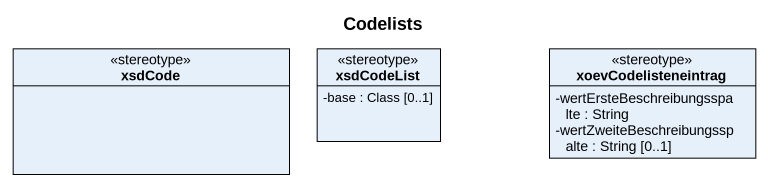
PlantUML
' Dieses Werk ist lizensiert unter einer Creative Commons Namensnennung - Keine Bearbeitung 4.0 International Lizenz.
@startuml
title Codelists
hide circle
hide empty members
skinparam classAttributeIconSize 0
class xsdCode <<stereotype>>
class xsdCodeList <<stereotype>> {
  -base : Class [0..1]
}
class xoevCodelisteneintrag <<stereotype>> {
  -wertErsteBeschreibungsspalte : String
  -wertZweiteBeschreibungsspalte : String [0..1]
}
@enduml
